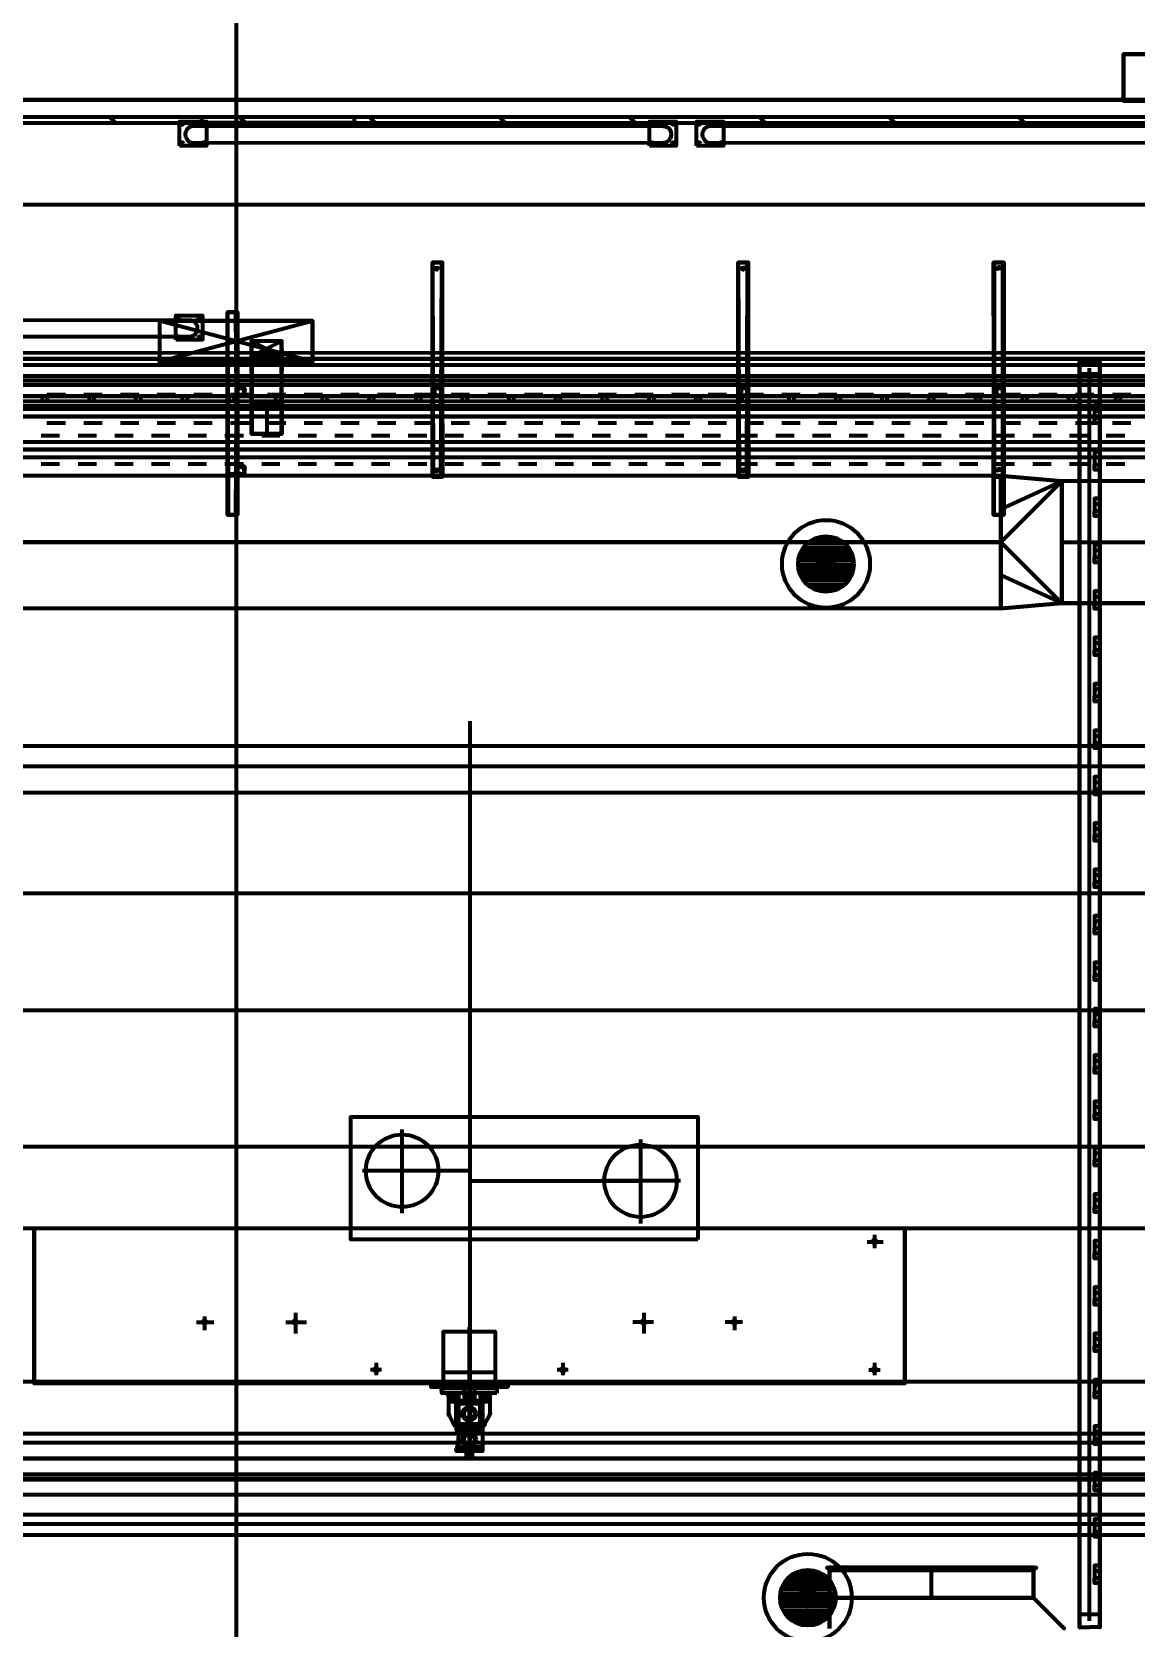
# Model space of a CAD drawing. Extents: x 0 to 1153, y 0 to 816.
# Drawn here: x 197.6 to 232.6, y 529.1 to 579.7 of the extents above; entities that cross this region are included whole.
import ezdxf

# ---------------------------------------------------------------- set-up
doc = ezdxf.new("R2010")
doc.units = 0
doc.header["$MEASUREMENT"] = 0
for name, color, linetype in [('Arch', 7, 'Continuous'), ('Electrical', 7, 'Continuous'), ('EQUIPMENTS', 7, 'Continuous'), ('Hatch', 7, 'Continuous'), ('HVAC', 7, 'Continuous'), ('PIPE', 7, 'Continuous')]:
    doc.layers.add(name, color=color, linetype=linetype)

msp = doc.modelspace()

# ---------------------------------------------------------------- linework, layer by layer
at = {"layer": 'Arch', "color": 11, "linetype": 'Continuous', "lineweight": 211}
for p, q in [((204.078, 361.77), (204.078, 717.391)), ((200.247, 576.781), (200.046, 576.972)), ((204.354, 576.781), (204.163, 576.972)), ((208.47, 576.781), (208.28, 576.972)), ((212.587, 576.781), (212.397, 576.972)), ((216.704, 576.781), (216.514, 576.972)), ((220.821, 576.781), (220.631, 576.972)), ((224.938, 576.781), (224.748, 576.972)), ((229.055, 576.781), (228.854, 576.972)), ((917.988, 574.178), (110.871, 574.178)), ((917.988, 533.76), (110.871, 533.76))]:
    msp.add_line(p, q, dxfattribs=at)
for points in [[(113.961, 576.972), (487.701, 576.972), (487.701, 638.81), (487.892, 638.81), (683.154, 638.81), (683.154, 638.609), (683.154, 383.254), (870.49, 383.254), (870.49, 383.053), (683.154, 383.053), (682.964, 383.064), (487.892, 383.064), (487.701, 383.064), (487.701, 454.3), (113.961, 454.3)], [(494.834, 577.48), (232.177, 577.48), (232.177, 578.961), (461.116, 578.961)], [(233.669, 578.961), (232.177, 578.961), (232.177, 577.48), (233.669, 577.48)], [(233.669, 577.511), (193.601, 577.511), (232.918, 577.511)], [(113.961, 576.781), (487.701, 576.781), (487.701, 454.501), (113.961, 454.501)]]:
    msp.add_lwpolyline(points, dxfattribs=at)
for points in [[(207.804, 576.781), (202.978, 576.781), (202.978, 576.972), (207.804, 576.972)], [(202.269, 576.051), (202.269, 576.823), (203.126, 576.823), (203.126, 576.051)], [(217.159, 576.051), (217.159, 576.823), (218.006, 576.823), (218.006, 576.051)], [(218.652, 576.051), (218.652, 576.823), (219.509, 576.823), (219.509, 576.051)], [(202.152, 569.902), (202.152, 570.675), (202.999, 570.675), (202.999, 569.902)]]:
    msp.add_lwpolyline(points, close=True, dxfattribs=at)
for points in [[(217.823, 576.283, 0.273604), (217.822, 576.548, 0.273493), (217.604, 576.665), (202.716, 576.676, 0.273492), (202.485, 576.548, 0.273602), (202.485, 576.284, 0.273596), (202.703, 576.146), (217.59, 576.157, 0.273597)], [(234.194, 576.284, 0.27372), (234.194, 576.548, 0.27356), (233.976, 576.665), (219.099, 576.676, 0.273493), (218.868, 576.548, 0.273603), (218.868, 576.284, 0.273596), (219.086, 576.146), (233.963, 576.156, 0.273663)], [(202.805, 570.135, 0.273647), (202.805, 570.399, 0.273727), (202.586, 570.516), (187.709, 570.526, 0.273718), (187.478, 570.399, 0.273645), (187.478, 570.135, 0.273635), (187.695, 570.008), (202.573, 570.008, 0.273644)]]:
    msp.add_lwpolyline(points, format="xyb", close=True, dxfattribs=at)
for centre, radius in [((202.348, 576.755), 0.037), ((203.036, 576.755), 0.037), ((217.239, 576.755), 0.037), ((217.916, 576.755), 0.037), ((218.731, 576.755), 0.037), ((219.419, 576.755), 0.037), ((202.348, 576.13), 0.037), ((203.036, 576.13), 0.037), ((217.239, 576.13), 0.037), ((217.916, 576.13), 0.037), ((218.731, 576.13), 0.037), ((219.419, 576.13), 0.037), ((202.221, 570.606), 0.037), ((202.909, 570.606), 0.037), ((202.221, 569.981), 0.0371), ((202.909, 569.981), 0.0371)]:
    msp.add_circle(centre, radius, dxfattribs=at)
at = {"layer": 'Electrical', "color": 5, "linetype": 'Continuous', "lineweight": 211}
for points in [[(206.481, 569.214), (201.634, 569.214), (206.481, 570.505), (206.481, 569.214), (206.481, 570.505), (201.634, 570.505), (201.634, 569.214), (206.481, 569.214), (201.634, 570.505), (206.481, 570.505)], [(201.634, 570.505), (201.634, 569.214), (201.634, 569.214)]]:
    msp.add_lwpolyline(points, dxfattribs=at)
for p in [(201.634, 570.505), (201.634, 569.214), (206.481, 569.214)]:
    msp.add_point(p, dxfattribs=at)
at = {"layer": 'EQUIPMENTS', "color": 251, "linetype": 'Continuous', "lineweight": 211}
for p, q in [((211.466, 557.816), (211.466, 534.607)), ((645.329, 557.022), (113.961, 557.022)), ((645.329, 556.376), (113.961, 556.376)), ((523.261, 548.64), (113.961, 548.64)), ((209.328, 542.216), (209.328, 544.862)), ((216.884, 541.888), (216.884, 544.544)), ((210.587, 543.549), (208.068, 543.549)), ((211.466, 543.549), (209.328, 543.549)), ((211.466, 543.232), (216.884, 543.232)), ((218.144, 543.232), (215.625, 543.232)), ((224.293, 541.528), (224.293, 541.105)), ((224.06, 541.306), (224.568, 541.306)), ((205.941, 539.052), (205.941, 538.395)), ((216.979, 539.052), (216.979, 538.395)), ((202.808, 538.755), (203.359, 538.755)), ((203.062, 538.935), (203.062, 538.501)), ((205.634, 538.755), (206.29, 538.755)), ((211.455, 534.384), (211.455, 538.596)), ((217.286, 538.755), (216.63, 538.755)), ((220.112, 538.755), (219.562, 538.755)), ((219.858, 538.935), (219.858, 538.501)), ((208.672, 537.242), (208.322, 537.242)), ((208.502, 537.464), (208.502, 537.072)), ((210.629, 537.168), (212.27, 537.168)), ((214.588, 537.242), (214.238, 537.242)), ((214.418, 537.464), (214.418, 537.072)), ((224.113, 537.242), (224.473, 537.242)), ((224.293, 537.464), (224.293, 537.072)), ((211.106, 536.226), (210.958, 536.501)), ((211.614, 536.66), (211.614, 536.226)), ((212.672, 536.808), (212.672, 536.702)), ((211.921, 536.395), (211.952, 536.427)), ((212.016, 536.459), (212.048, 536.459)), ((212.058, 536.353), (212.048, 536.321)), ((211.222, 535.263), (211.222, 535.368)), ((211.688, 535.379), (211.688, 535.263)), ((211.222, 534.818), (211.222, 534.67)), ((211.688, 534.85), (211.688, 534.691))]:
    msp.add_line(p, q, dxfattribs=at)
for points in [[(250.899, 555.54), (172.032, 555.54), (113.961, 555.54)], [(172.032, 555.54), (172.032, 541.74), (250.899, 541.74)], [(502.539, 552.344), (487.5, 552.344), (113.961, 552.344)], [(502.539, 544.311), (487.5, 544.311), (113.961, 544.311)], [(225.256, 536.808), (197.665, 536.808), (197.665, 541.74), (197.665, 536.808)], [(225.256, 541.74), (225.256, 536.808), (225.256, 541.74)], [(212.333, 536.702), (210.566, 536.66), (210.577, 536.501)], [(211.106, 536.501), (211.106, 536.226), (210.873, 536.226), (210.735, 536.501)], [(212.016, 536.226), (211.296, 536.226), (211.296, 536.66)], [(211.794, 536.501), (211.794, 536.226), (211.952, 536.501)], [(212.111, 536.194), (212.069, 536.427), (212.058, 536.374), (212.048, 536.321), (211.974, 536.268), (211.921, 536.257), (211.889, 536.321), (211.921, 536.374), (211.889, 536.321), (211.921, 536.257), (211.974, 536.268), (212.026, 536.31), (212.058, 536.374), (212.069, 536.427), (211.952, 536.427), (211.889, 536.321), (211.921, 536.257), (212.005, 536.226), (212.153, 536.501), (212.069, 536.427), (211.952, 536.427), (211.889, 536.321), (211.921, 536.257), (211.984, 536.257), (211.921, 536.257), (211.889, 536.321)], [(210.841, 536.459), (210.947, 536.427), (211, 536.321), (210.968, 536.257), (210.905, 536.257), (210.841, 536.321), (210.841, 536.459), (210.947, 536.427), (210.979, 536.353), (210.989, 536.3), (210.936, 536.257), (210.841, 536.342), (210.841, 536.459), (210.788, 536.384), (210.788, 535.876), (210.797, 535.823), (210.82, 535.771), (210.958, 535.506), (211.952, 535.548), (212.086, 535.783), (212.111, 535.877), (212.111, 536.384)], [(210.816, 535.779), (210.788, 535.876), (210.788, 535.882), (210.795, 535.828)], [(210.941, 535.549), (210.957, 535.5), (211.032, 535.432), (211.032, 535.347), (211.069, 535.305)], [(211.931, 535.487), (211.942, 535.537), (211.931, 535.487), (211.868, 535.432), (211.868, 535.358), (211.868, 534.734), (211.054, 534.805), (211.054, 534.805), (211.065, 534.807)], [(212.111, 535.882), (212.103, 535.823), (212.103, 535.823)], [(211.868, 535.294), (211.116, 535.294), (211.074, 534.797), (211.868, 534.797)], [(211.868, 534.734), (211.868, 534.67), (211.042, 534.67), (211.032, 534.755)], [(211.349, 534.67), (211.349, 534.511), (211.55, 534.511), (211.55, 534.67)], [(113.961, 533.94), (486.188, 533.94), (486.505, 531.357), (645.329, 531.357)], [(113.961, 533.294), (486.188, 533.294), (486.505, 530.712), (645.329, 530.712)]]:
    msp.add_lwpolyline(points, dxfattribs=at)
for points in [[(218.694, 541.38), (207.698, 541.38), (207.698, 545.264), (218.694, 545.264)], [(210.629, 536.808), (210.629, 538.459), (212.27, 538.459), (212.27, 536.808)], [(210.227, 536.808), (210.227, 536.702), (212.672, 536.702), (212.672, 536.808)], [(212.323, 536.501), (210.577, 536.501), (210.566, 536.66), (212.323, 536.66)], [(211.868, 535.421), (211.032, 535.421), (211.032, 536.268), (211.868, 536.268)], [(211.783, 535.517), (211.116, 535.517), (211.116, 536.173), (211.783, 536.173)]]:
    msp.add_lwpolyline(points, close=True, dxfattribs=at)
for centre, radius in [((209.322, 543.555), 1.148), ((209.322, 543.555), 1.148), ((216.879, 543.237), 1.148), ((224.287, 541.311), 0.0582), ((203.057, 538.76), 0.0582), ((205.936, 538.76), 0.0582), ((216.974, 538.76), 0.0582), ((219.853, 538.76), 0.0582), ((208.497, 537.247), 0.0582), ((214.413, 537.247), 0.0582), ((224.287, 537.247), 0.0582), ((211.45, 536.379), 0.101), ((211.45, 536.379), 0.101), ((211.111, 536.178), 0.037), ((211.45, 535.85), 0.217), ((211.45, 535.85), 0.164), ((211.45, 535.85), 0.164), ((211.778, 536.178), 0.037), ((211.111, 535.522), 0.037), ((211.778, 535.522), 0.037), ((211.45, 535.035), 0.217), ((211.45, 535.035), 0.164)]:
    msp.add_circle(centre, radius, dxfattribs=at)
at = {"layer": 'Hatch', "color": 3, "linetype": 'Continuous', "lineweight": 211}
msp.add_line((228.081, 572.357), (228.113, 572.357), dxfattribs=at)
at = {"layer": 'Hatch', "color": 5, "linetype": 'Continuous', "lineweight": 211}
for p, q in [((231.108, 529.283), (231.108, 569.002)), ((477.414, 567.796), (113.961, 567.796)), ((205.031, 567.828), (205.031, 566.917)), ((231.267, 567.648), (231.436, 567.648)), ((231.436, 567.425), (231.436, 567.817)), ((231.436, 567.256), (231.267, 567.256)), ((231.436, 565.954), (231.436, 566.346)), ((231.267, 566.177), (231.436, 566.177)), ((231.436, 565.785), (231.267, 565.785)), ((231.436, 564.483), (231.436, 564.875)), ((231.267, 564.705), (231.436, 564.705)), ((231.436, 564.314), (231.267, 564.314)), ((222.038, 563.309), (223.478, 563.309)), ((222.144, 563.446), (223.361, 563.446)), ((222.324, 563.573), (223.181, 563.573)), ((231.436, 563.012), (231.436, 563.404)), ((221.869, 562.79), (223.636, 562.79)), ((221.88, 562.927), (223.626, 562.927)), ((221.911, 563.054), (223.605, 563.054)), ((221.954, 563.182), (223.552, 563.182)), ((231.267, 563.234), (231.436, 563.234)), ((231.436, 562.843), (231.267, 562.843)), ((221.88, 562.663), (223.626, 562.663)), ((221.911, 562.536), (223.605, 562.536)), ((221.954, 562.409), (223.552, 562.409)), ((222.038, 562.282), (223.478, 562.282)), ((222.144, 562.144), (223.361, 562.144)), ((222.324, 562.017), (223.181, 562.017)), ((231.436, 561.541), (231.436, 561.933)), ((231.267, 561.763), (231.436, 561.763)), ((231.436, 561.372), (231.267, 561.372)), ((231.267, 560.292), (231.436, 560.292)), ((231.436, 560.07), (231.436, 560.462)), ((231.436, 559.901), (231.267, 559.901)), ((231.267, 558.821), (231.436, 558.821)), ((231.436, 558.599), (231.436, 558.991)), ((231.436, 558.43), (231.267, 558.43)), ((231.267, 557.35), (231.436, 557.35)), ((231.436, 557.128), (231.436, 557.519)), ((231.436, 556.959), (231.267, 556.959)), ((231.267, 555.879), (231.436, 555.879)), ((231.436, 555.657), (231.436, 556.048)), ((231.436, 555.487), (231.267, 555.487)), ((231.267, 554.408), (231.436, 554.408)), ((231.436, 554.186), (231.436, 554.577)), ((231.436, 554.016), (231.267, 554.016)), ((231.267, 552.937), (231.436, 552.937)), ((231.436, 552.715), (231.436, 553.106)), ((231.436, 552.545), (231.267, 552.545)), ((231.267, 551.466), (231.436, 551.466)), ((231.436, 551.243), (231.436, 551.635)), ((231.436, 551.074), (231.267, 551.074)), ((231.436, 549.772), (231.436, 550.164)), ((231.267, 549.995), (231.436, 549.995)), ((231.436, 549.603), (231.267, 549.603)), ((231.436, 548.301), (231.436, 548.693)), ((231.267, 548.524), (231.436, 548.524)), ((231.436, 548.132), (231.267, 548.132)), ((231.436, 546.83), (231.436, 547.222)), ((231.267, 547.052), (231.436, 547.052)), ((231.436, 546.661), (231.267, 546.661)), ((231.267, 545.581), (231.436, 545.581)), ((231.436, 545.359), (231.436, 545.751)), ((231.436, 545.19), (231.267, 545.19)), ((231.267, 544.11), (231.436, 544.11)), ((231.436, 543.888), (231.436, 544.28)), ((231.436, 543.719), (231.267, 543.719)), ((231.267, 542.639), (231.436, 542.639)), ((231.436, 542.417), (231.436, 542.809)), ((231.436, 542.248), (231.267, 542.248)), ((231.267, 541.168), (231.436, 541.168)), ((231.436, 540.946), (231.436, 541.337)), ((231.436, 540.777), (231.267, 540.777)), ((231.267, 539.697), (231.436, 539.697)), ((231.436, 539.475), (231.436, 539.866)), ((231.436, 539.305), (231.267, 539.305)), ((231.267, 538.226), (231.436, 538.226)), ((231.436, 538.004), (231.436, 538.395)), ((231.436, 537.834), (231.267, 537.834)), ((231.267, 536.755), (231.436, 536.755)), ((231.436, 536.533), (231.436, 536.924)), ((231.436, 536.363), (231.267, 536.363)), ((231.436, 535.062), (231.436, 535.453)), ((231.267, 535.284), (231.436, 535.284)), ((231.436, 534.892), (231.267, 534.892)), ((231.436, 533.591), (231.436, 533.982)), ((231.267, 533.813), (231.436, 533.813)), ((231.436, 533.421), (231.267, 533.421)), ((231.436, 532.119), (231.436, 532.511)), ((231.267, 532.342), (231.436, 532.342)), ((231.436, 531.95), (231.267, 531.95)), ((231.436, 530.648), (231.436, 531.04)), ((221.382, 530.405), (222.98, 530.405)), ((221.467, 530.532), (222.896, 530.532)), ((221.573, 530.659), (222.79, 530.659)), ((221.753, 530.786), (222.61, 530.786)), ((231.267, 530.871), (231.436, 530.871)), ((231.436, 530.479), (231.267, 530.479)), ((221.298, 530.013), (223.065, 530.013)), ((221.308, 530.14), (223.054, 530.14)), ((221.308, 529.886), (223.054, 529.886)), ((221.329, 530.278), (223.033, 530.278)), ((221.329, 529.759), (223.033, 529.759)), ((221.382, 529.622), (222.98, 529.622)), ((221.467, 529.495), (222.896, 529.495)), ((231.436, 529.484), (231.436, 529.495)), ((221.573, 529.368), (222.79, 529.368)), ((221.753, 529.241), (222.61, 529.241)), ((230.791, 529.093), (230.791, 529.071))]:
    msp.add_line(p, q, dxfattribs=at)
at = {"layer": 'Hatch', "color": 3, "linetype": 'Continuous', "lineweight": 211}
for points in [[(210.545, 565.563), (210.28, 565.563), (210.598, 565.563), (210.28, 565.563), (210.545, 565.563), (210.577, 572.357), (210.598, 565.563), (210.598, 572.357), (210.28, 572.357), (210.28, 565.563), (210.28, 572.357), (210.301, 565.563)], [(210.545, 572.357), (210.28, 572.357), (210.545, 572.357), (210.598, 572.357), (210.301, 572.357)], [(210.375, 572.172), (210.468, 572.187), (210.375, 572.172), (210.419, 572.125), (210.468, 572.187), (210.375, 572.172), (210.468, 572.187), (210.468, 572.187)], [(220.25, 565.563), (219.975, 565.563), (220.303, 565.563), (219.975, 565.563), (220.25, 565.563), (220.271, 572.357), (220.303, 565.563), (220.303, 572.357), (219.975, 572.357), (219.975, 565.563), (219.975, 572.357), (220.006, 565.563)], [(220.25, 572.357), (219.975, 572.357), (220.25, 572.357), (220.303, 572.357), (220.006, 572.357)], [(220.08, 572.172), (220.17, 572.194), (220.08, 572.172), (220.124, 572.125), (220.17, 572.194), (220.08, 572.172), (220.17, 572.194), (220.17, 572.194)], [(228.272, 572.172), (228.182, 572.15), (228.272, 572.172), (228.228, 572.22), (228.182, 572.15), (228.272, 572.172), (228.182, 572.15), (228.182, 572.15)], [(204.057, 564.356), (203.793, 564.356), (204.11, 564.356), (203.793, 564.356), (204.057, 564.356), (204.089, 570.78), (204.11, 564.356), (204.11, 570.78), (204.11, 565.637), (203.814, 565.637), (203.793, 570.78), (203.793, 565.637), (203.793, 570.78), (203.793, 564.356), (203.793, 570.78), (203.814, 564.356)], [(228.272, 565.78), (228.182, 565.758), (228.272, 565.78), (228.228, 565.827), (228.182, 565.758), (228.272, 565.78), (228.182, 565.758), (228.182, 565.758)], [(203.814, 565.637), (204.069, 565.665), (203.814, 565.637), (204.069, 565.665), (204.069, 565.665)], [(210.375, 565.78), (210.468, 565.795), (210.375, 565.78), (210.419, 565.732), (210.468, 565.795), (210.375, 565.78), (210.468, 565.795), (210.468, 565.795)], [(220.08, 565.78), (220.17, 565.802), (220.08, 565.78), (220.124, 565.732), (220.17, 565.802), (220.08, 565.78), (220.17, 565.802), (220.17, 565.802)], [(228.113, 565.563), (228.388, 565.563), (228.113, 565.563), (228.06, 565.563), (228.357, 565.563)], [(228.113, 564.356), (228.388, 564.356), (228.113, 564.356), (228.06, 564.356), (228.357, 564.356)]]:
    msp.add_lwpolyline(points, dxfattribs=at)
for points in [[(228.357, 572.357), (228.06, 572.357), (228.357, 572.357), (228.113, 572.357), (228.06, 572.357), (228.357, 572.357), (228.113, 572.357), (228.388, 572.357), (228.06, 572.357), (228.357, 572.357), (228.357, 564.356), (228.388, 572.357), (228.388, 564.356), (228.081, 564.356), (228.081, 572.357), (228.06, 564.356), (228.081, 572.357), (228.081, 565.563), (228.06, 572.357), (228.06, 565.563), (228.357, 565.563), (228.357, 572.357), (228.388, 565.563)], [(204.057, 570.78), (203.814, 570.78), (204.11, 570.78), (203.793, 570.78), (204.089, 570.78), (203.814, 570.78), (204.057, 570.78), (204.11, 570.78), (203.793, 570.78), (204.089, 570.78), (204.089, 565.637)], [(204.089, 568.351), (204.101, 568.367), (204.104, 568.367), (204.068, 568.351), (204.075, 568.373), (204.096, 568.387), (204.102, 568.388), (204.089, 568.351), (204.092, 568.361), (204.101, 568.367), (204.104, 568.367), (204.068, 568.351), (204.075, 568.373), (204.105, 568.388)], [(204.295, 568.367), (204.31, 568.356), (204.311, 568.353), (204.295, 568.388), (204.317, 568.381), (204.331, 568.36), (204.332, 568.354), (204.295, 568.367), (204.305, 568.364), (204.31, 568.356), (204.311, 568.353), (204.295, 568.388), (204.317, 568.381), (204.331, 568.36), (204.332, 568.354), (204.1, 568.346), (204.11, 568.134), (204.322, 568.145), (204.332, 568.346), (204.301, 568.113), (204.078, 568.145), (204.11, 568.378), (204.322, 568.346), (204.301, 568.134), (204.1, 568.145), (204.11, 568.357), (204.301, 568.378), (204.078, 568.346), (204.11, 568.113), (204.332, 568.145)], [(210.333, 568.351), (210.344, 568.367), (210.348, 568.367), (210.312, 568.351), (210.319, 568.373), (210.337, 568.387), (210.346, 568.388), (210.333, 568.351), (210.336, 568.361), (210.344, 568.367), (210.348, 568.367), (210.312, 568.351), (210.319, 568.373), (210.349, 568.388)], [(210.54, 568.367), (210.555, 568.356), (210.555, 568.353), (210.54, 568.388), (210.561, 568.381), (210.575, 568.363), (210.576, 568.354), (210.54, 568.367), (210.549, 568.364), (210.555, 568.356), (210.555, 568.353), (210.54, 568.388), (210.561, 568.381), (210.575, 568.363), (210.576, 568.354), (210.333, 568.346), (210.354, 568.134), (210.566, 568.145), (210.577, 568.346), (210.545, 568.113), (210.323, 568.145), (210.354, 568.378), (210.566, 568.346), (210.545, 568.134), (210.333, 568.145), (210.354, 568.357), (210.545, 568.378), (210.323, 568.346), (210.354, 568.113), (210.577, 568.145)], [(220.059, 568.351), (220.07, 568.367), (220.074, 568.367), (220.038, 568.351), (220.045, 568.373), (220.063, 568.387), (220.072, 568.388), (220.059, 568.351), (220.062, 568.361), (220.07, 568.367), (220.074, 568.367), (220.038, 568.351), (220.045, 568.373), (220.075, 568.388)], [(220.266, 568.367), (220.281, 568.356), (220.281, 568.353), (220.266, 568.388), (220.287, 568.381), (220.301, 568.363), (220.303, 568.354), (220.266, 568.367), (220.275, 568.364), (220.281, 568.356), (220.281, 568.353), (220.266, 568.388), (220.287, 568.381), (220.301, 568.363), (220.303, 568.354), (220.059, 568.346), (220.08, 568.134), (220.292, 568.145), (220.303, 568.346), (220.271, 568.113), (220.049, 568.145), (220.08, 568.378), (220.292, 568.346), (220.271, 568.134), (220.059, 568.145), (220.08, 568.357), (220.271, 568.378), (220.049, 568.346), (220.08, 568.113), (220.303, 568.145)], [(228.145, 568.351), (228.157, 568.367), (228.159, 568.367), (228.124, 568.351), (228.131, 568.373), (228.152, 568.387), (228.158, 568.388), (228.145, 568.351), (228.148, 568.361), (228.157, 568.367), (228.159, 568.367), (228.124, 568.351), (228.131, 568.373), (228.161, 568.388)], [(228.351, 568.367), (228.366, 568.356), (228.367, 568.353), (228.351, 568.388), (228.373, 568.381), (228.387, 568.36), (228.388, 568.354), (228.351, 568.367), (228.361, 568.364), (228.366, 568.356), (228.367, 568.353), (228.351, 568.388), (228.373, 568.381), (228.387, 568.36), (228.388, 568.354), (228.145, 568.346), (228.166, 568.134), (228.367, 568.145), (228.388, 568.346), (228.357, 568.113), (228.134, 568.145), (228.166, 568.378), (228.367, 568.346), (228.357, 568.134), (228.145, 568.145), (228.166, 568.357), (228.357, 568.378), (228.134, 568.346), (228.166, 568.113), (228.388, 568.145)], [(204.105, 568.134), (204.089, 568.147), (204.089, 568.149), (204.105, 568.113), (204.083, 568.12), (204.07, 568.139), (204.068, 568.147), (204.105, 568.134), (204.095, 568.138), (204.089, 568.147), (204.089, 568.149), (204.105, 568.113), (204.083, 568.12), (204.068, 568.15)], [(204.311, 568.15), (204.3, 568.135), (204.297, 568.135), (204.332, 568.15), (204.325, 568.129), (204.304, 568.114), (204.298, 568.113), (204.311, 568.15), (204.308, 568.141), (204.3, 568.135), (204.297, 568.135), (204.332, 568.15), (204.325, 568.129), (204.295, 568.113)], [(210.349, 568.134), (210.334, 568.147), (210.333, 568.149), (210.349, 568.113), (210.327, 568.12), (210.313, 568.141), (210.312, 568.147), (210.349, 568.134), (210.34, 568.138), (210.334, 568.147), (210.333, 568.149), (210.349, 568.113), (210.327, 568.12), (210.312, 568.15)], [(210.555, 568.15), (210.543, 568.135), (210.541, 568.135), (210.577, 568.15), (210.569, 568.129), (210.548, 568.114), (210.543, 568.113), (210.555, 568.15), (210.552, 568.141), (210.543, 568.135), (210.541, 568.135), (210.577, 568.15), (210.569, 568.129), (210.54, 568.113)], [(220.075, 568.134), (220.06, 568.147), (220.059, 568.149), (220.075, 568.113), (220.053, 568.12), (220.039, 568.141), (220.038, 568.147), (220.075, 568.134), (220.066, 568.138), (220.06, 568.147), (220.059, 568.149), (220.075, 568.113), (220.053, 568.12), (220.038, 568.15)], [(220.282, 568.15), (220.269, 568.135), (220.267, 568.135), (220.303, 568.15), (220.296, 568.129), (220.275, 568.114), (220.269, 568.113), (220.282, 568.15), (220.278, 568.141), (220.269, 568.135), (220.267, 568.135), (220.303, 568.15), (220.296, 568.129), (220.266, 568.113)], [(228.161, 568.134), (228.145, 568.147), (228.145, 568.149), (228.161, 568.113), (228.139, 568.12), (228.126, 568.139), (228.124, 568.147), (228.161, 568.134), (228.151, 568.138), (228.145, 568.147), (228.145, 568.149), (228.161, 568.113), (228.139, 568.12), (228.124, 568.15)], [(228.367, 568.15), (228.356, 568.135), (228.353, 568.135), (228.388, 568.15), (228.381, 568.129), (228.36, 568.114), (228.354, 568.113), (228.367, 568.15), (228.364, 568.141), (228.356, 568.135), (228.353, 568.135), (228.388, 568.15), (228.381, 568.129), (228.351, 568.113)], [(204.089, 565.864), (204.101, 565.88), (204.104, 565.88), (204.068, 565.864), (204.075, 565.886), (204.096, 565.9), (204.102, 565.901), (204.089, 565.864), (204.092, 565.874), (204.101, 565.88), (204.104, 565.88), (204.068, 565.864), (204.075, 565.886), (204.105, 565.901)], [(204.295, 565.88), (204.311, 565.868), (204.311, 565.866), (204.295, 565.901), (204.317, 565.894), (204.331, 565.873), (204.332, 565.867), (204.295, 565.88), (204.305, 565.877), (204.311, 565.868), (204.311, 565.866), (204.295, 565.901), (204.317, 565.894), (204.331, 565.873), (204.332, 565.867), (204.301, 565.88), (204.1, 565.859), (204.11, 565.647), (204.322, 565.669), (204.332, 565.859), (204.301, 565.637), (204.078, 565.669), (204.11, 565.891), (204.322, 565.859), (204.301, 565.647), (204.1, 565.669), (204.11, 565.88), (204.301, 565.891), (204.078, 565.859), (204.11, 565.637), (204.332, 565.669)], [(204.311, 565.674), (204.3, 565.659), (204.297, 565.658), (204.332, 565.674), (204.325, 565.652), (204.307, 565.639), (204.298, 565.637), (204.311, 565.674), (204.308, 565.664), (204.3, 565.659), (204.297, 565.658), (204.332, 565.674), (204.325, 565.652), (204.295, 565.637)]]:
    msp.add_lwpolyline(points, close=True, dxfattribs=at)
at = {"layer": 'Hatch', "color": 5, "linetype": 'Continuous', "lineweight": 211}
for points in [[(204.544, 569.86), (204.544, 569.383), (205.507, 569.383), (205.497, 569.86), (205.507, 569.383), (204.544, 569.383), (204.544, 569.86), (204.544, 569.383), (205.497, 569.86), (204.544, 569.86), (204.555, 568.41), (204.544, 569.383), (205.507, 569.383), (205.497, 568.41), (205.497, 569.86), (205.497, 567.828), (205.507, 569.383), (204.544, 569.383), (204.555, 567.828), (204.544, 569.86), (205.507, 569.383), (205.497, 569.86)], [(204.555, 569.394), (204.555, 569.394), (204.555, 569.394)], [(205.507, 569.383), (205.507, 569.383), (205.507, 569.383)], [(204.555, 568.41), (204.544, 567.828), (204.544, 568.41)], [(205.497, 568.41), (205.507, 567.828), (205.507, 568.41)], [(231.267, 567.817), (231.267, 567.648), (231.267, 567.256), (231.267, 567.425), (231.436, 567.425), (231.436, 567.256), (231.436, 567.648), (231.436, 567.817), (231.267, 567.817), (231.267, 567.425)], [(231.267, 566.346), (231.267, 566.177), (231.267, 565.785), (231.267, 565.954), (231.436, 565.954), (231.436, 565.785), (231.436, 566.177), (231.436, 566.346), (231.267, 566.346), (231.267, 565.954)], [(231.267, 564.875), (231.267, 564.705), (231.267, 564.314), (231.267, 564.483), (231.436, 564.483), (231.436, 564.314), (231.436, 564.705), (231.436, 564.875), (231.267, 564.875), (231.267, 564.483)], [(231.267, 563.404), (231.267, 563.234), (231.267, 562.843), (231.267, 563.012), (231.436, 563.012), (231.436, 562.843), (231.436, 563.234), (231.436, 563.404), (231.267, 563.404), (231.267, 563.012)], [(222.917, 562.795), (222.908, 562.743), (222.877, 562.688), (222.839, 562.656), (222.792, 562.636), (222.739, 562.632), (222.689, 562.644), (222.646, 562.671), (222.607, 562.72), (222.589, 562.782), (222.607, 562.72), (222.656, 562.663), (222.713, 562.636), (222.766, 562.632), (222.817, 562.644), (222.877, 562.688), (222.908, 562.743), (222.917, 562.795), (222.908, 562.743), (222.877, 562.688), (222.839, 562.656), (222.792, 562.636), (222.739, 562.632), (222.689, 562.644), (222.646, 562.671), (222.607, 562.72), (222.646, 562.671), (222.701, 562.64), (222.753, 562.61), (222.694, 562.619), (222.643, 562.646), (222.607, 562.72), (222.643, 562.646), (222.694, 562.619), (222.753, 562.61), (222.694, 562.619), (222.643, 562.646), (222.607, 562.72), (222.589, 562.782), (222.607, 562.72), (222.655, 562.638), (222.708, 562.615), (222.766, 562.632), (222.817, 562.644), (222.877, 562.688), (222.908, 562.743), (222.917, 562.795), (222.908, 562.743), (222.877, 562.688), (222.839, 562.656), (222.792, 562.636), (222.739, 562.632), (222.689, 562.644), (222.646, 562.671), (222.607, 562.72), (222.589, 562.782), (222.607, 562.72), (222.656, 562.663), (222.713, 562.636), (222.766, 562.632), (222.817, 562.644), (222.877, 562.688), (222.908, 562.743), (222.917, 562.795), (222.908, 562.743), (222.877, 562.688), (222.839, 562.656), (222.792, 562.636), (222.739, 562.632), (222.689, 562.644), (222.646, 562.671), (222.607, 562.72), (222.646, 562.671), (222.701, 562.64), (222.753, 562.61), (222.694, 562.619), (222.643, 562.646), (222.607, 562.72), (222.643, 562.646), (222.694, 562.619), (222.753, 562.61), (222.694, 562.619), (222.643, 562.646), (222.607, 562.72), (222.589, 562.782), (222.607, 562.72), (222.655, 562.638), (222.708, 562.615), (222.766, 562.632), (222.817, 562.644), (222.877, 562.688), (222.908, 562.743), (222.917, 562.795), (222.908, 562.743), (222.877, 562.688), (222.839, 562.656), (222.792, 562.636), (222.739, 562.632), (222.689, 562.644), (222.646, 562.671), (222.607, 562.72), (222.589, 562.782), (222.607, 562.72), (222.656, 562.663), (222.713, 562.636), (222.766, 562.632), (222.817, 562.644), (222.877, 562.688), (222.908, 562.743), (222.917, 562.795), (222.908, 562.743), (222.877, 562.688), (222.839, 562.656), (222.792, 562.636), (222.739, 562.632), (222.689, 562.644), (222.646, 562.671), (222.607, 562.72), (222.646, 562.671), (222.701, 562.64), (222.753, 562.61), (222.694, 562.619), (222.643, 562.646), (222.607, 562.72), (222.643, 562.646), (222.694, 562.619), (222.753, 562.61), (222.694, 562.619), (222.643, 562.646), (222.607, 562.72), (222.589, 562.782), (222.607, 562.72), (222.655, 562.638), (222.708, 562.615), (222.766, 562.632), (222.817, 562.644), (222.877, 562.688), (222.908, 562.743), (222.917, 562.795), (222.908, 562.743), (222.877, 562.688), (222.839, 562.656), (222.792, 562.636), (222.739, 562.632), (222.689, 562.644), (222.646, 562.671), (222.607, 562.72), (222.589, 562.782), (222.607, 562.72), (222.656, 562.663), (222.713, 562.636), (222.766, 562.632), (222.817, 562.644), (222.877, 562.688), (222.908, 562.743), (222.917, 562.795), (222.908, 562.743), (222.877, 562.688), (222.839, 562.656), (222.792, 562.636), (222.739, 562.632), (222.689, 562.644), (222.646, 562.671), (222.607, 562.72), (222.646, 562.671), (222.701, 562.64), (222.753, 562.61), (222.694, 562.619), (222.643, 562.646), (222.607, 562.72), (222.643, 562.646), (222.694, 562.619), (222.753, 562.61), (222.694, 562.619), (222.643, 562.646), (222.607, 562.72), (222.607, 562.72), (222.589, 562.782), (222.607, 562.72), (222.607, 562.72), (222.655, 562.638), (222.708, 562.615), (222.766, 562.632), (222.817, 562.644), (222.877, 562.688), (222.908, 562.743), (222.917, 562.795), (222.908, 562.743), (222.877, 562.688), (222.839, 562.656), (222.792, 562.636), (222.739, 562.632), (222.689, 562.644), (222.646, 562.671), (222.607, 562.72), (222.589, 562.782)], [(222.821, 562.811), (222.758, 562.779), (222.821, 562.811), (222.694, 562.779), (222.821, 562.811), (222.758, 562.779), (222.821, 562.811), (222.758, 562.779), (222.821, 562.811), (222.758, 562.779), (222.694, 562.811), (222.758, 562.779), (222.758, 562.779)], [(231.267, 561.933), (231.267, 561.763), (231.267, 561.372), (231.267, 561.541), (231.436, 561.541), (231.436, 561.372), (231.436, 561.763), (231.436, 561.933), (231.267, 561.933), (231.267, 561.541)], [(231.267, 560.462), (231.267, 560.292), (231.267, 559.901), (231.267, 560.07), (231.436, 560.07), (231.436, 559.901), (231.436, 560.292), (231.436, 560.462), (231.267, 560.462), (231.267, 560.07)], [(231.267, 558.991), (231.267, 558.821), (231.267, 558.43), (231.267, 558.599), (231.436, 558.599), (231.436, 558.43), (231.436, 558.821), (231.436, 558.991), (231.267, 558.991), (231.267, 558.599)], [(231.267, 557.519), (231.267, 557.35), (231.267, 556.959), (231.267, 557.128), (231.436, 557.128), (231.436, 556.959), (231.436, 557.35), (231.436, 557.519), (231.267, 557.519), (231.267, 557.128)], [(231.267, 556.048), (231.267, 555.879), (231.267, 555.487), (231.267, 555.657), (231.436, 555.657), (231.436, 555.487), (231.436, 555.879), (231.436, 556.048), (231.267, 556.048), (231.267, 555.657)], [(231.267, 554.577), (231.267, 554.408), (231.267, 554.016), (231.267, 554.186), (231.436, 554.186), (231.436, 554.016), (231.436, 554.408), (231.436, 554.577), (231.267, 554.577), (231.267, 554.186)], [(231.267, 553.106), (231.267, 552.937), (231.267, 552.545), (231.267, 552.715), (231.436, 552.715), (231.436, 552.545), (231.436, 552.937), (231.436, 553.106), (231.267, 553.106), (231.267, 552.715)], [(231.267, 551.635), (231.267, 551.466), (231.267, 551.074), (231.267, 551.243), (231.436, 551.243), (231.436, 551.074), (231.436, 551.466), (231.436, 551.635), (231.267, 551.635), (231.267, 551.243)], [(231.267, 550.164), (231.267, 549.995), (231.267, 549.603), (231.267, 549.772), (231.436, 549.772), (231.436, 549.603), (231.436, 549.995), (231.436, 550.164), (231.267, 550.164), (231.267, 549.772)], [(231.267, 548.693), (231.267, 548.524), (231.267, 548.132), (231.267, 548.301), (231.436, 548.301), (231.436, 548.132), (231.436, 548.524), (231.436, 548.693), (231.267, 548.693), (231.267, 548.301)], [(231.267, 547.222), (231.267, 547.052), (231.267, 546.661), (231.267, 546.83), (231.436, 546.83), (231.436, 546.661), (231.436, 547.052), (231.436, 547.222), (231.267, 547.222), (231.267, 546.83)], [(231.267, 545.751), (231.267, 545.581), (231.267, 545.19), (231.267, 545.359), (231.436, 545.359), (231.436, 545.19), (231.436, 545.581), (231.436, 545.751), (231.267, 545.751), (231.267, 545.359)], [(231.267, 544.28), (231.267, 544.11), (231.267, 543.719), (231.267, 543.888), (231.436, 543.888), (231.436, 543.719), (231.436, 544.11), (231.436, 544.28), (231.267, 544.28), (231.267, 543.888)], [(231.267, 542.809), (231.267, 542.639), (231.267, 542.248), (231.267, 542.417), (231.436, 542.417), (231.436, 542.248), (231.436, 542.639), (231.436, 542.809), (231.267, 542.809), (231.267, 542.417)], [(231.267, 541.337), (231.267, 541.168), (231.267, 540.777), (231.267, 540.946), (231.436, 540.946), (231.436, 540.777), (231.436, 541.168), (231.436, 541.337), (231.267, 541.337), (231.267, 540.946)], [(231.267, 539.866), (231.267, 539.697), (231.267, 539.305), (231.267, 539.475), (231.436, 539.475), (231.436, 539.305), (231.436, 539.697), (231.436, 539.866), (231.267, 539.866), (231.267, 539.475)], [(231.267, 538.395), (231.267, 538.226), (231.267, 537.834), (231.267, 538.004), (231.436, 538.004), (231.436, 537.834), (231.436, 538.226), (231.436, 538.395), (231.267, 538.395), (231.267, 538.004)], [(231.267, 536.924), (231.267, 536.755), (231.267, 536.363), (231.267, 536.533), (231.436, 536.533), (231.436, 536.363), (231.436, 536.755), (231.436, 536.924), (231.267, 536.924), (231.267, 536.533)], [(231.267, 535.453), (231.267, 535.284), (231.267, 534.892), (231.267, 535.062), (231.436, 535.062), (231.436, 534.892), (231.436, 535.284), (231.436, 535.453), (231.267, 535.453), (231.267, 535.062)], [(231.267, 533.982), (231.267, 533.813), (231.267, 533.421), (231.267, 533.591), (231.436, 533.591), (231.436, 533.421), (231.436, 533.813), (231.436, 533.982), (231.267, 533.982), (231.267, 533.591)], [(231.267, 532.511), (231.267, 532.342), (231.267, 531.95), (231.267, 532.119), (231.436, 532.119), (231.436, 531.95), (231.436, 532.342), (231.436, 532.511), (231.267, 532.511), (231.267, 532.119)], [(231.267, 531.04), (231.267, 530.871), (231.267, 530.479), (231.267, 530.648), (231.436, 530.648), (231.436, 530.479), (231.436, 530.871), (231.436, 531.04), (231.267, 531.04), (231.267, 530.648)], [(222.25, 530.034), (222.186, 529.992), (222.25, 530.034), (222.123, 529.992), (222.25, 530.034), (222.186, 529.992), (222.25, 530.034), (222.186, 529.992), (222.25, 530.034), (222.186, 529.992), (222.123, 530.034), (222.186, 529.992), (222.186, 529.992)], [(222.181, 530.183), (222.233, 530.174), (222.288, 530.143), (222.321, 530.105), (222.345, 530.019), (222.337, 529.967), (222.337, 529.967), (222.306, 529.912), (222.257, 529.873), (222.195, 529.855), (222.257, 529.873), (222.337, 529.967), (222.337, 529.967), (222.345, 530.019), (222.332, 530.082), (222.288, 530.143), (222.233, 530.174), (222.181, 530.183), (222.233, 530.174), (222.288, 530.143), (222.321, 530.105), (222.345, 530.019), (222.337, 529.967), (222.337, 529.967), (222.306, 529.912), (222.257, 529.873), (222.195, 529.855), (222.257, 529.873), (222.337, 529.967), (222.337, 529.967), (222.345, 530.019), (222.332, 530.082), (222.288, 530.143), (222.233, 530.174), (222.181, 530.183), (222.233, 530.174), (222.288, 530.143), (222.321, 530.105), (222.345, 530.019), (222.337, 529.967), (222.337, 529.967), (222.306, 529.912), (222.257, 529.873), (222.195, 529.855), (222.257, 529.873), (222.337, 529.967), (222.337, 529.967), (222.345, 530.019), (222.332, 530.082), (222.288, 530.143), (222.233, 530.174), (222.181, 530.183), (222.233, 530.174), (222.288, 530.143), (222.321, 530.105), (222.345, 530.019), (222.337, 529.967), (222.337, 529.967), (222.306, 529.912), (222.257, 529.873), (222.195, 529.855), (222.257, 529.873), (222.337, 529.967), (222.337, 529.967), (222.345, 530.019), (222.332, 530.082), (222.288, 530.143), (222.233, 530.174), (222.181, 530.183), (222.233, 530.174), (222.288, 530.143), (222.321, 530.105), (222.345, 530.019), (222.337, 529.967), (222.337, 529.967), (222.306, 529.912), (222.257, 529.873), (222.195, 529.855), (222.257, 529.873), (222.337, 529.967), (222.337, 529.967), (222.345, 530.019), (222.332, 530.082), (222.288, 530.143), (222.233, 530.174), (222.181, 530.183), (222.233, 530.174), (222.288, 530.143), (222.321, 530.105), (222.345, 530.019), (222.337, 529.967), (222.337, 529.967), (222.306, 529.912), (222.257, 529.873), (222.195, 529.855), (222.257, 529.873), (222.337, 529.967), (222.337, 529.967), (222.345, 530.019), (222.332, 530.082), (222.288, 530.143), (222.233, 530.174), (222.181, 530.183), (222.233, 530.174), (222.288, 530.143), (222.321, 530.105), (222.345, 530.019), (222.337, 529.967), (222.337, 529.967), (222.306, 529.912), (222.257, 529.873), (222.195, 529.855), (222.257, 529.873), (222.337, 529.967), (222.337, 529.967), (222.345, 530.019), (222.332, 530.082), (222.288, 530.143), (222.233, 530.174), (222.181, 530.183), (222.233, 530.174), (222.288, 530.143), (222.321, 530.105), (222.345, 530.019), (222.337, 529.967), (222.337, 529.967), (222.306, 529.912), (222.257, 529.873), (222.181, 529.855), (222.233, 529.863), (222.278, 529.886), (222.337, 529.967), (222.337, 529.967), (222.345, 530.019)]]:
    msp.add_lwpolyline(points, dxfattribs=at)
for points in [[(231.436, 569.214), (230.791, 569.214), (230.791, 529.495), (230.791, 569.203), (231.436, 569.203), (231.436, 569.203), (231.436, 529.495)], [(230.791, 568.791), (231.436, 568.791), (231.436, 568.812), (231.436, 529.071), (231.436, 568.812), (230.791, 568.812), (230.791, 568.812), (230.791, 529.071)], [(113.961, 568.113), (477.414, 568.113), (477.414, 567.468), (477.414, 568.113), (477.414, 567.468), (113.961, 567.468), (477.414, 567.468), (477.414, 568.113), (113.961, 568.113), (477.414, 568.113)], [(197.919, 567.955), (198.088, 567.955), (198.088, 568.113), (197.919, 568.113), (197.919, 567.955), (198.088, 567.955), (198.088, 568.113), (197.919, 568.113)], [(199.401, 567.955), (199.559, 567.955), (199.559, 568.113), (199.401, 568.113), (199.401, 567.955), (199.559, 567.955), (199.559, 568.113), (199.401, 568.113)], [(200.872, 567.955), (201.041, 567.955), (201.041, 568.113), (200.872, 568.113), (200.872, 567.955), (201.041, 567.955), (201.041, 568.113), (200.872, 568.113)], [(202.353, 567.955), (202.523, 567.955), (202.523, 568.113), (202.353, 568.113), (202.353, 567.955), (202.523, 567.955), (202.523, 568.113), (202.353, 568.113)], [(203.835, 567.955), (203.994, 567.955), (203.994, 568.113), (203.835, 568.113), (203.835, 567.955), (203.994, 567.955), (203.994, 568.113), (203.835, 568.113)], [(205.306, 567.955), (205.475, 567.955), (205.475, 568.113), (205.306, 568.113), (205.306, 567.955), (205.475, 567.955), (205.475, 568.113), (205.306, 568.113)], [(206.788, 567.955), (206.957, 567.955), (206.957, 568.113), (206.788, 568.113), (206.788, 567.955), (206.957, 567.955), (206.957, 568.113), (206.788, 568.113)], [(208.269, 567.955), (208.428, 567.955), (208.428, 568.113), (208.269, 568.113), (208.269, 567.955), (208.428, 567.955), (208.428, 568.113), (208.269, 568.113)], [(209.751, 567.955), (209.91, 567.955), (209.91, 568.113), (209.751, 568.113), (209.751, 567.955), (209.91, 567.955), (209.91, 568.113), (209.751, 568.113)], [(211.222, 567.955), (211.392, 567.955), (211.392, 568.113), (211.222, 568.113), (211.222, 567.955), (211.392, 567.955), (211.392, 568.113), (211.222, 568.113)], [(212.704, 567.955), (212.863, 567.955), (212.863, 568.113), (212.704, 568.113), (212.704, 567.955), (212.863, 567.955), (212.863, 568.113), (212.704, 568.113)], [(214.185, 567.955), (214.344, 567.955), (214.344, 568.113), (214.185, 568.113), (214.185, 567.955), (214.344, 567.955), (214.344, 568.113), (214.185, 568.113)], [(215.657, 567.955), (215.826, 567.955), (215.826, 568.113), (215.657, 568.113), (215.657, 567.955), (215.826, 567.955), (215.826, 568.113), (215.657, 568.113)], [(217.138, 567.955), (217.308, 567.955), (217.308, 568.113), (217.138, 568.113), (217.138, 567.955), (217.308, 567.955), (217.308, 568.113), (217.138, 568.113)], [(218.62, 567.955), (218.779, 567.955), (218.779, 568.113), (218.62, 568.113), (218.62, 567.955), (218.779, 567.955), (218.779, 568.113), (218.62, 568.113)], [(220.091, 567.955), (220.26, 567.955), (220.26, 568.113), (220.091, 568.113), (220.091, 567.955), (220.26, 567.955), (220.26, 568.113), (220.091, 568.113)], [(221.573, 567.955), (221.742, 567.955), (221.742, 568.113), (221.573, 568.113), (221.573, 567.955), (221.742, 567.955), (221.742, 568.113), (221.573, 568.113)], [(223.054, 567.955), (223.213, 567.955), (223.213, 568.113), (223.054, 568.113), (223.054, 567.955), (223.213, 567.955), (223.213, 568.113), (223.054, 568.113)], [(224.525, 567.955), (224.695, 567.955), (224.695, 568.113), (224.525, 568.113), (224.525, 567.955), (224.695, 567.955), (224.695, 568.113), (224.525, 568.113)], [(226.007, 567.955), (226.176, 567.955), (226.176, 568.113), (226.007, 568.113), (226.007, 567.955), (226.176, 567.955), (226.176, 568.113), (226.007, 568.113)], [(227.489, 567.955), (227.648, 567.955), (227.648, 568.113), (227.489, 568.113), (227.489, 567.955), (227.648, 567.955), (227.648, 568.113), (227.489, 568.113)], [(228.97, 567.955), (229.129, 567.955), (229.129, 568.113), (228.97, 568.113), (228.97, 567.955), (229.129, 567.955), (229.129, 568.113), (228.97, 568.113)], [(230.442, 567.955), (230.611, 567.955), (230.611, 568.113), (230.442, 568.113), (230.442, 567.955), (230.611, 567.955), (230.611, 568.113), (230.442, 568.113)], [(231.923, 567.955), (232.082, 567.955), (232.082, 568.113), (231.923, 568.113), (231.923, 567.955), (232.082, 567.955), (232.082, 568.113), (231.923, 568.113)], [(477.414, 567.468), (478.388, 567.468), (477.414, 567.468), (477.414, 567.637), (477.414, 567.468), (113.961, 567.468)], [(204.555, 567.828), (204.555, 566.917), (204.544, 567.828), (204.544, 566.917), (205.507, 566.917), (204.544, 566.917), (204.544, 567.828), (205.507, 567.828), (204.544, 567.828), (205.507, 567.828)], [(205.507, 567.828), (205.507, 566.917), (205.497, 567.828), (205.497, 566.917)], [(230.791, 529.484), (231.436, 529.495)], [(231.436, 529.093), (231.436, 529.093), (230.791, 529.071)]]:
    msp.add_lwpolyline(points, close=True, dxfattribs=at)
for points in [[(222.753, 562.959, 0.414236), (222.589, 562.782), (222.607, 562.72), (222.656, 562.663), (222.713, 562.636), (222.766, 562.632), (222.817, 562.644), (222.877, 562.688), (222.908, 562.743), (222.916, 562.795, 0.414193), (222.753, 562.959, 0.414236), (222.568, 562.795, -0.414278), (222.753, 562.959, -0.414193), (222.938, 562.795, -0.414243), (222.753, 562.61, 0.414243), (222.938, 562.795, 0.414282), (222.753, 562.979, 0.414278), (222.589, 562.795, -0.414236), (222.753, 562.98, -0.414282), (222.916, 562.795, 0.414193), (222.753, 562.959, 0.414236), (222.568, 562.795, -0.414278), (222.753, 562.959, -0.414193), (222.938, 562.795, -0.414243), (222.753, 562.61, 0.414243), (222.938, 562.795, 0.414282), (222.753, 562.979, 0.414278), (222.589, 562.795, -0.414236), (222.753, 562.98, -0.414282), (222.916, 562.795, 0.414193), (222.753, 562.959, 0.414236), (222.568, 562.795, -0.414278), (222.753, 562.959, -0.414193), (222.938, 562.795, -0.414243), (222.753, 562.61, 0.414243), (222.938, 562.795, 0.414282), (222.753, 562.979, 0.414278), (222.589, 562.795, -0.414236), (222.753, 562.98, -0.414282), (222.916, 562.795, 0.414193), (222.753, 562.959, 0.414236), (222.568, 562.795, -0.414278), (222.753, 562.959, -0.414193), (222.938, 562.795, -0.414243), (222.753, 562.61, 0.414243), (222.938, 562.795, 0.414282), (222.753, 562.979, 0.414278), (222.589, 562.795, -0.414236), (222.753, 562.98, -0.414282), (222.916, 562.795, 0.414193)], [(222.017, 530.019, 0.414168), (222.195, 529.855), (222.257, 529.873), (222.314, 529.922), (222.34, 529.979), (222.345, 530.032), (222.332, 530.082), (222.288, 530.143), (222.233, 530.174), (222.181, 530.183), (222.233, 530.174), (222.288, 530.143), (222.321, 530.105), (222.34, 530.058), (222.345, 530.032), (222.332, 530.082), (222.288, 530.143), (222.233, 530.174), (222.181, 530.182, 0.414085), (222.017, 530.019, 0.414168), (222.181, 529.833, -0.414257), (222.017, 530.019, -0.414085), (222.181, 530.203, 0.414221), (221.995, 530.019, 0.414257), (222.181, 529.834, 0.414298), (222.367, 530.019, 0.414262), (222.181, 530.203, 0.414221), (222.017, 530.019, 0.414168), (222.181, 529.834, 0.414298), (222.367, 530.019, 0.414262), (222.181, 530.182, 0.414085), (222.017, 530.019, 0.414168), (222.181, 529.833, -0.414257), (222.017, 530.019, -0.414085), (222.181, 530.203, 0.414221), (221.995, 530.019, 0.414257), (222.181, 529.834, 0.414298), (222.367, 530.019, 0.414262), (222.181, 530.203, 0.414221), (222.017, 530.019, 0.414168), (222.181, 529.834, 0.414298), (222.367, 530.019, 0.414262), (222.181, 530.182, 0.414085), (222.017, 530.019, 0.414168), (222.181, 529.833, -0.414257), (222.017, 530.019, -0.414085), (222.181, 530.203, 0.414221), (221.995, 530.019, 0.414257), (222.181, 529.834, 0.414298), (222.367, 530.019, 0.414262), (222.181, 530.203, 0.414221), (222.017, 530.019, 0.414168), (222.181, 529.834, 0.414298), (222.367, 530.019, 0.414262), (222.181, 530.182, 0.414085), (222.017, 530.019, 0.414168), (222.181, 529.833, -0.414257), (222.017, 530.019, -0.414085), (222.181, 530.203, 0.414221), (221.995, 530.019, 0.414257), (222.181, 529.834, 0.414298), (222.367, 530.019, 0.414262), (222.181, 530.203, 0.414221), (222.017, 530.019, 0.414168), (222.181, 529.834, 0.414298), (222.367, 530.019, 0.414262), (222.181, 530.182, 0.414085)]]:
    msp.add_lwpolyline(points, format="xyb", close=True, dxfattribs=at)
for centre, radius in [((222.753, 562.795), 1.392), ((222.753, 562.795), 0.884), ((222.754, 562.794), 0.269), ((222.181, 530.019), 1.392), ((222.181, 530.019), 0.884), ((222.179, 530.013), 0.272)]:
    msp.add_circle(centre, radius, dxfattribs=at)
for p in [(204.544, 569.86), (204.555, 569.394), (205.497, 569.86), (205.507, 569.383)]:
    msp.add_point(p, dxfattribs=at)
at = {"layer": 'HVAC', "color": 6, "linetype": 'Continuous', "lineweight": 211}
for p, q in [((230.23, 563.488), (234.548, 563.488)), ((226.102, 530.013), (226.102, 530.892))]:
    msp.add_line(p, q, dxfattribs=at)
for points in [[(234.548, 565.425), (230.23, 565.425), (228.293, 565.595), (190.024, 565.595), (186.14, 565.266), (122.841, 565.266), (118.967, 564.949), (113.961, 564.949)], [(234.548, 561.552), (230.23, 561.552), (230.23, 565.425), (230.23, 561.552), (230.23, 565.425), (230.23, 561.552), (228.293, 561.382), (228.293, 565.595), (228.293, 561.382), (228.293, 563.488), (228.293, 565.595), (228.293, 563.488), (190.024, 563.488), (228.293, 563.488), (228.293, 561.382), (190.024, 561.382), (186.14, 561.71), (122.841, 561.71), (118.967, 562.038), (113.961, 562.038)], [(228.293, 562.441), (230.23, 561.552), (228.293, 561.382), (228.293, 565.595), (230.23, 565.425), (228.293, 564.536)], [(228.293, 561.382), (230.23, 561.552), (230.23, 565.425), (228.293, 565.595), (230.23, 565.425), (230.23, 561.552), (228.293, 561.382), (228.293, 565.595), (230.23, 565.425), (228.293, 565.595), (228.293, 561.382), (230.23, 561.552), (230.23, 565.425), (230.23, 561.552), (228.293, 561.382), (228.293, 565.595)], [(234.548, 565.425), (230.23, 565.425), (228.293, 563.488), (230.23, 561.552), (234.548, 561.552)], [(230.23, 565.425), (230.23, 565.425), (230.23, 565.425)], [(230.23, 561.552), (230.23, 561.552), (230.23, 561.552)], [(113.961, 532.014), (244.856, 532.014), (244.856, 536.861), (113.961, 536.861)], [(113.961, 532.363), (315.436, 532.363), (315.436, 535.21), (113.961, 535.21)], [(315.436, 534.924), (113.961, 534.924)], [(113.961, 534.437), (244.856, 534.437), (113.961, 534.437)], [(113.961, 533.792), (315.436, 533.792), (113.961, 533.792)], [(113.961, 532.659), (315.436, 532.659)], [(229.33, 530.892), (229.33, 530.013), (229.33, 530.892)], [(222.864, 529.04), (222.864, 530.013), (229.33, 530.013), (230.304, 529.04), (229.33, 530.013), (222.864, 530.013), (222.864, 530.013), (222.864, 529.04)], [(222.864, 529.04), (222.864, 530.013), (229.33, 530.013), (230.304, 529.04), (229.33, 530.013), (222.864, 530.013), (222.864, 530.013), (222.864, 529.04)], [(222.864, 529.04), (222.864, 530.013), (229.33, 530.013), (230.304, 529.04), (229.33, 530.013), (222.864, 530.013), (222.864, 529.04)], [(222.864, 530.013), (222.864, 530.013), (222.864, 530.013)]]:
    msp.add_lwpolyline(points, dxfattribs=at)
for points in [[(222.79, 530.955), (222.864, 530.955), (222.79, 530.976), (222.79, 530.955), (222.79, 530.976), (222.864, 530.976), (222.864, 530.892), (222.864, 530.955), (222.864, 530.892), (229.33, 530.892), (222.864, 530.892), (229.33, 530.892), (222.864, 530.892), (222.864, 530.013), (229.33, 530.013), (222.864, 530.013), (222.864, 530.892), (222.864, 530.955), (229.33, 530.955), (222.864, 530.955), (229.33, 530.955), (222.864, 530.976), (229.33, 530.976), (222.864, 530.976)], [(229.33, 530.955), (222.864, 530.955), (229.33, 530.955), (222.864, 530.955), (229.33, 530.976), (222.864, 530.976), (222.864, 530.892), (222.864, 530.976), (222.864, 530.892), (222.864, 530.976), (229.33, 530.976), (229.33, 530.892), (229.33, 530.976), (229.33, 530.892), (229.33, 530.955), (229.415, 530.955), (229.33, 530.976), (229.33, 530.955), (229.33, 530.976), (229.415, 530.976), (229.415, 530.955), (229.415, 530.976), (229.33, 530.955), (229.33, 530.892), (229.33, 530.955), (229.33, 530.892)], [(222.864, 530.892), (229.33, 530.892), (222.864, 530.892), (229.33, 530.892), (222.864, 530.892), (229.33, 530.892)]]:
    msp.add_lwpolyline(points, close=True, dxfattribs=at)
for p in [(230.23, 565.425), (230.23, 561.552), (222.864, 530.013), (222.864, 530.013), (222.864, 530.013)]:
    msp.add_point(p, dxfattribs=at)
at = {"layer": 'PIPE', "color": 152, "linetype": 'Continuous', "lineweight": 211}
for p, q in [((198.649, 568.156), (198.067, 568.156)), ((199.813, 568.156), (199.231, 568.156)), ((200.977, 568.156), (200.395, 568.156)), ((202.142, 568.156), (201.56, 568.156)), ((203.306, 568.156), (202.724, 568.156)), ((204.47, 568.156), (203.888, 568.156)), ((205.634, 568.156), (205.052, 568.156)), ((206.798, 568.156), (206.216, 568.156)), ((207.962, 568.156), (207.38, 568.156)), ((209.127, 568.156), (208.545, 568.156)), ((210.291, 568.156), (209.709, 568.156)), ((211.455, 568.156), (210.873, 568.156)), ((212.619, 568.156), (212.037, 568.156)), ((213.783, 568.156), (213.201, 568.156)), ((214.948, 568.156), (214.365, 568.156)), ((216.112, 568.156), (215.53, 568.156)), ((217.276, 568.156), (216.694, 568.156)), ((218.44, 568.156), (217.858, 568.156)), ((219.604, 568.156), (219.022, 568.156)), ((220.768, 568.156), (220.186, 568.156)), ((221.933, 568.156), (221.35, 568.156)), ((223.097, 568.156), (222.515, 568.156)), ((224.261, 568.156), (223.679, 568.156)), ((225.425, 568.156), (224.843, 568.156)), ((226.589, 568.156), (226.007, 568.156)), ((227.753, 568.156), (227.171, 568.156)), ((228.917, 568.156), (228.335, 568.156)), ((230.082, 568.156), (229.5, 568.156)), ((231.246, 568.156), (230.664, 568.156)), ((232.41, 568.156), (231.828, 568.156)), ((198.067, 567.267), (198.649, 567.267)), ((199.231, 567.267), (199.813, 567.267)), ((200.395, 567.267), (200.977, 567.267)), ((201.56, 567.267), (202.142, 567.267)), ((202.724, 567.267), (203.306, 567.267)), ((203.888, 567.267), (204.47, 567.267)), ((205.052, 567.267), (205.634, 567.267)), ((206.216, 567.267), (206.798, 567.267)), ((207.38, 567.267), (207.962, 567.267)), ((208.545, 567.267), (209.127, 567.267)), ((209.709, 567.267), (210.291, 567.267)), ((210.873, 567.267), (211.455, 567.267)), ((212.037, 567.267), (212.619, 567.267)), ((213.201, 567.267), (213.783, 567.267)), ((214.365, 567.267), (214.948, 567.267)), ((215.53, 567.267), (216.112, 567.267)), ((216.694, 567.267), (217.276, 567.267)), ((217.858, 567.267), (218.44, 567.267)), ((219.022, 567.267), (219.604, 567.267)), ((220.186, 567.267), (220.768, 567.267)), ((221.35, 567.267), (221.933, 567.267)), ((222.515, 567.267), (223.097, 567.267)), ((223.679, 567.267), (224.261, 567.267)), ((224.843, 567.267), (225.425, 567.267)), ((226.007, 567.267), (226.589, 567.267)), ((227.171, 567.267), (227.753, 567.267)), ((228.335, 567.267), (228.917, 567.267)), ((229.5, 567.267), (230.082, 567.267)), ((230.664, 567.267), (231.246, 567.267)), ((231.828, 567.267), (232.41, 567.267))]:
    msp.add_line(p, q, dxfattribs=at)
at = {"layer": 'PIPE', "color": 171, "linetype": 'Continuous', "lineweight": 211}
for p, q in [((198.469, 566.854), (197.887, 566.854)), ((199.633, 566.854), (199.051, 566.854)), ((200.798, 566.854), (200.216, 566.854)), ((201.962, 566.854), (201.38, 566.854)), ((203.126, 566.854), (202.544, 566.854)), ((204.29, 566.854), (203.708, 566.854)), ((205.444, 566.854), (204.872, 566.854)), ((206.608, 566.854), (206.026, 566.854)), ((207.772, 566.854), (207.19, 566.854)), ((208.936, 566.854), (208.354, 566.854)), ((210.1, 566.854), (209.518, 566.854)), ((211.265, 566.854), (210.682, 566.854)), ((212.429, 566.854), (211.847, 566.854)), ((213.593, 566.854), (213.011, 566.854)), ((214.757, 566.854), (214.175, 566.854)), ((215.921, 566.854), (215.339, 566.854)), ((217.085, 566.854), (216.503, 566.854)), ((218.25, 566.854), (217.667, 566.854)), ((219.414, 566.854), (218.832, 566.854)), ((220.578, 566.854), (219.996, 566.854)), ((221.742, 566.854), (221.16, 566.854)), ((222.906, 566.854), (222.324, 566.854)), ((224.07, 566.854), (223.488, 566.854)), ((225.234, 566.854), (224.652, 566.854)), ((226.399, 566.854), (225.817, 566.854)), ((227.563, 566.854), (226.981, 566.854)), ((228.727, 566.854), (228.145, 566.854)), ((229.891, 566.854), (229.309, 566.854)), ((231.055, 566.854), (230.473, 566.854)), ((232.219, 566.854), (231.637, 566.854)), ((197.887, 565.975), (198.469, 565.975)), ((199.051, 565.975), (199.633, 565.975)), ((200.216, 565.975), (200.798, 565.975)), ((201.38, 565.975), (201.962, 565.975)), ((202.544, 565.975), (203.126, 565.975)), ((203.708, 565.975), (204.29, 565.975)), ((204.872, 565.975), (205.444, 565.975)), ((206.026, 565.975), (206.608, 565.975)), ((207.19, 565.975), (207.772, 565.975)), ((208.354, 565.975), (208.936, 565.975)), ((209.518, 565.975), (210.1, 565.975)), ((210.682, 565.975), (211.265, 565.975)), ((211.847, 565.975), (212.429, 565.975)), ((213.011, 565.975), (213.593, 565.975)), ((214.175, 565.975), (214.757, 565.975)), ((215.339, 565.975), (215.921, 565.975)), ((216.503, 565.975), (217.085, 565.975)), ((217.667, 565.975), (218.25, 565.975)), ((218.832, 565.975), (219.414, 565.975)), ((219.996, 565.975), (220.578, 565.975)), ((221.16, 565.975), (221.742, 565.975)), ((222.324, 565.975), (222.906, 565.975)), ((223.488, 565.975), (224.07, 565.975)), ((224.652, 565.975), (225.234, 565.975)), ((225.817, 565.975), (226.399, 565.975)), ((226.981, 565.975), (227.563, 565.975)), ((228.145, 565.975), (228.727, 565.975)), ((229.309, 565.975), (229.891, 565.975)), ((230.473, 565.975), (231.055, 565.975)), ((231.637, 565.975), (232.219, 565.975))]:
    msp.add_line(p, q, dxfattribs=at)
at = {"layer": 'PIPE', "color": 3, "linetype": 'Continuous', "lineweight": 211}
msp.add_lwpolyline([(113.961, 569.489), (480.96, 569.521), (481.076, 569.489), (481.452, 569.5, -0.414281), (481.648, 569.304, 0.414281), (481.405, 569.494), (481.349, 569.47), (481.294, 569.42), (481.266, 569.366), (481.256, 569.304, 0.414185), (481.457, 569.098), (481.076, 569.076), (480.96, 569.098), (113.961, 569.098)], format="xyb", dxfattribs=at)
for points in [[(481.457, 568.791), (481.457, 566.663), (481.457, 568.791), (481.457, 569.299), (480.96, 569.299), (113.961, 569.299), (480.96, 569.299)], [(113.961, 568.473), (480.504, 568.473), (480.504, 568.748), (480.61, 568.78), (480.504, 568.748), (113.961, 568.748)], [(113.961, 568.611), (480.504, 568.611), (113.961, 568.611)]]:
    msp.add_lwpolyline(points, dxfattribs=at)
at = {"layer": 'PIPE', "color": 142, "linetype": 'Continuous', "lineweight": 211}
msp.add_lwpolyline([(113.961, 567.478), (480.653, 567.478), (480.653, 567.944), (113.961, 567.944)], dxfattribs=at)
at = {"layer": 'PIPE', "color": 162, "linetype": 'Continuous', "lineweight": 211}
msp.add_lwpolyline([(113.961, 567.711), (480.653, 567.711), (113.961, 567.711)], dxfattribs=at)
at = {"layer": 'PIPE', "color": 161, "linetype": 'Continuous', "lineweight": 211}
msp.add_lwpolyline([(113.961, 566.177), (479.118, 566.177), (479.118, 566.653), (113.961, 566.653)], dxfattribs=at)
at = {"layer": 'PIPE', "color": 181, "linetype": 'Continuous', "lineweight": 211}
msp.add_lwpolyline([(113.961, 566.42), (479.118, 566.42), (113.961, 566.42)], dxfattribs=at)

doc.saveas('drawing.dxf')
